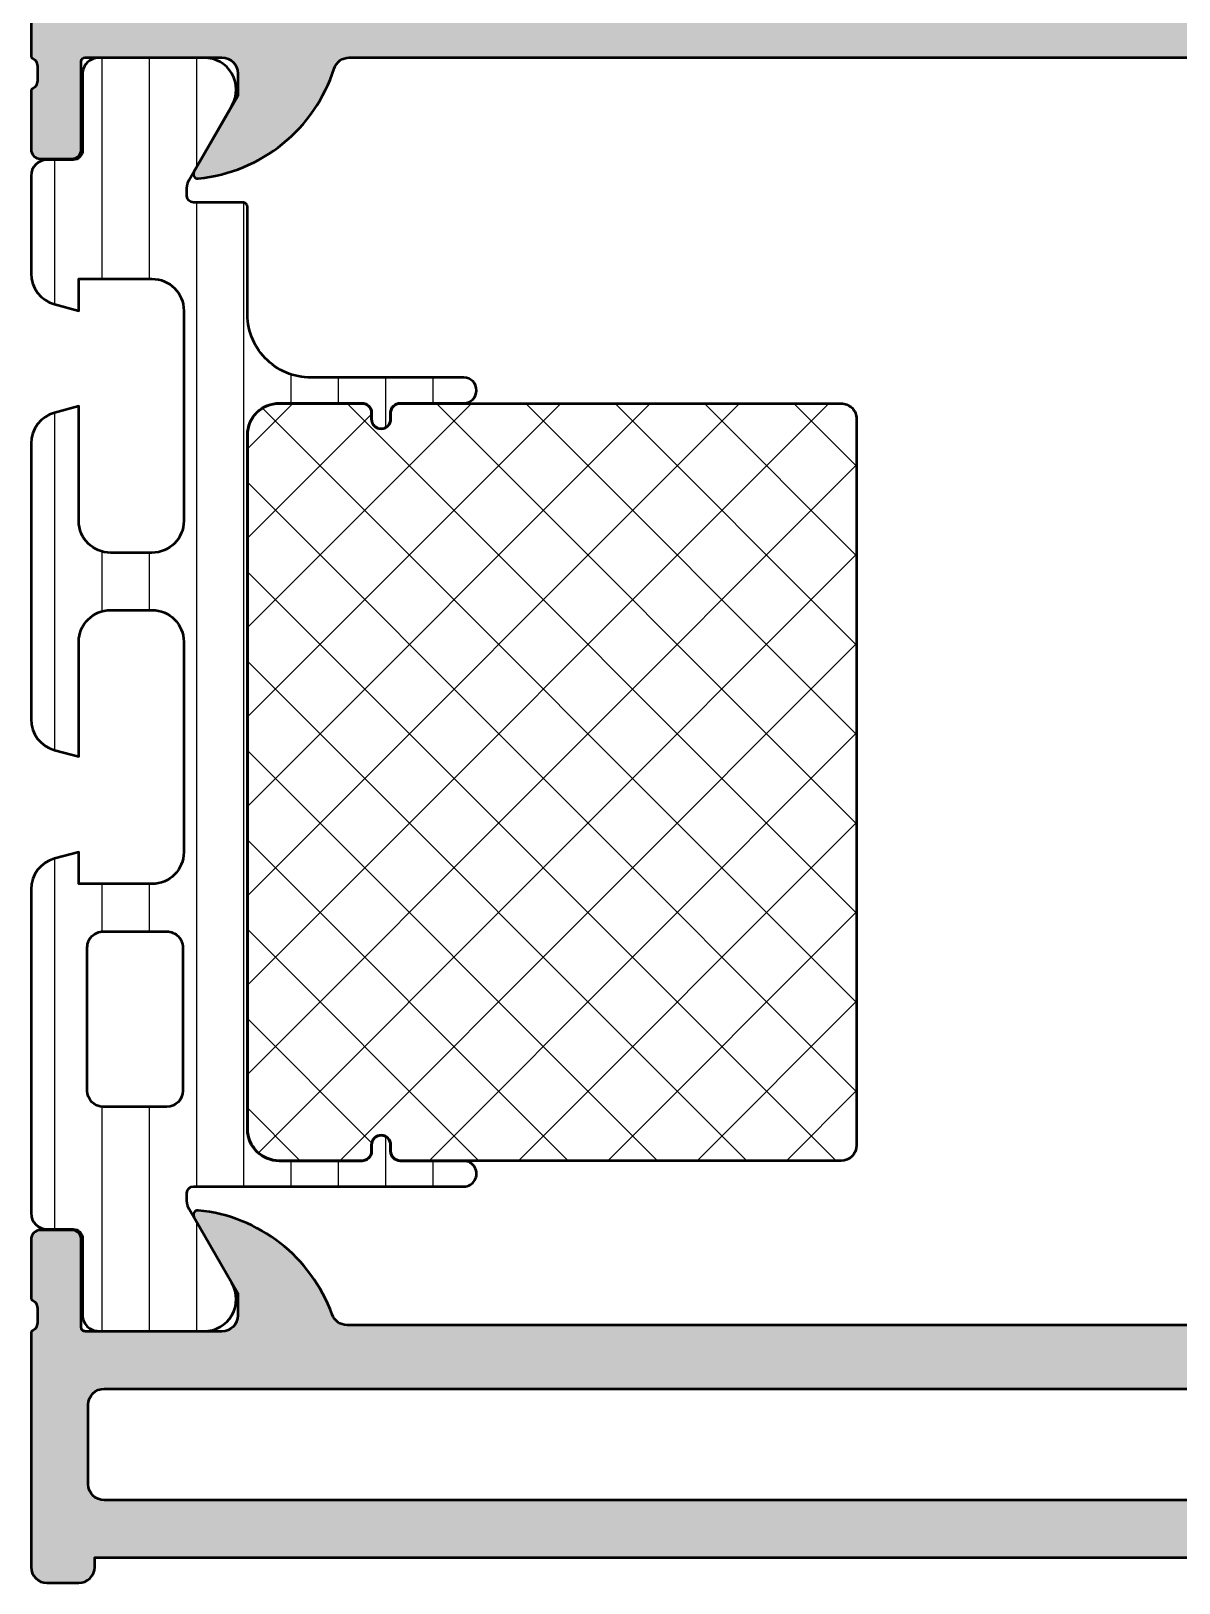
# Model space of a CAD drawing. Extents: x 26 to 99.8, y 2.8 to 86.8.
# Drawn here: x 26 to 62.07, y 2.8 to 51.53 of the extents above; entities that cross this region are included whole.
import ezdxf

# ---------------------------------------------------------------- set-up
doc = ezdxf.new("R2010")
doc.units = 0
for name, color, linetype, lineweight in [('0S-Alu contour', 7, 'Continuous', 50), ('0S-Alu hatch', 252, 'Continuous', 25), ('0S-Plastic contour', 254, 'Continuous', 50), ('0S-Plastic hatch', 253, 'Continuous', 25), ('0S-PT contour', 91, 'Continuous', 50), ('0S-PT hatch', 103, 'Continuous', 25)]:
    doc.layers.add(name, color=color, linetype=linetype, lineweight=lineweight)

# ---------------------------------------------------------------- blocks, each defined once
blk = doc.blocks.new('438270__5A1BFEA4_6F1A_4540_91F0_28CFBEC2072F_')
at = {"layer": '0S-Alu hatch'}
h = blk.add_hatch(color=256, dxfattribs=at)
edge = h.paths.add_edge_path()
edge.add_line((26.00000000000001, 10.70000000000005), (26, 3.300000000000006))
edge.add_arc((26.49999999999999, 3.300000000000004), 0.4999999999999858, 180, 269.9999999999984)
edge.add_line((26.49999999999997, 2.800000000000018), (27.5, 2.800000000000015))
edge.add_arc((27.5, 3.300000000000015), 0.5, 270, 360)
edge.add_line((28, 3.300000000000015), (28.00000000000002, 3.600000000000006))
edge.add_line((28.00000000000002, 3.600000000000006), (92.79999999999998, 3.600000000000006))
edge.add_line((92.79999999999998, 3.600000000000006), (92.79999999999998, 3.299999999999994))
edge.add_arc((93.3, 3.299999999999997), 0.5, 180, 270)
edge.add_line((93.3, 2.799999999999997), (97.3, 2.799999999999998))
edge.add_arc((97.3, 3.299999999999998), 0.5, 270, 360)
edge.add_line((97.80000000000001, 3.299999999999998), (97.80000000000001, 8.300000000000011))
edge.add_ellipse((98.3, 8.300000000000011), major_axis=(-0.5, 0), ratio=1, start_angle=270, end_angle=360, ccw=False)
edge.add_line((98.3, 8.800000000000011), (99.29999999999998, 8.800000000000011))
edge.add_arc((99.29999999999998, 9.300000000000004), 0.4999999999999938, 270, 360)
edge.add_line((99.8, 9.300000000000004), (99.8, 10.69999999999998))
edge.add_ellipse((99.87883644654303, 10.96752059199309), major_axis=(-0.2788950563274307, 0), ratio=1, start_angle=-1.1645893740997053, end_angle=73.58012358050922, ccw=False)
edge.add_line((99.599999, 10.97318899999148), (99.599999, 11.42678299999148))
edge.add_ellipse((99.87886709564316, 11.43244365946853), major_axis=(-0.2789255417371575, 0), ratio=1, start_angle=-73.57540544464399, end_angle=1.1628700728853119, ccw=False)
edge.add_line((99.79999999999998, 11.69998699999148), (99.79999999999998, 13.57999799999998))
edge.add_arc((99.49999999999999, 13.57999799999998), 0.2999999999999971, 0, 90)
edge.add_line((99.49999999999999, 13.87999799999998), (98.5200256809572, 13.87999799999999))
edge.add_arc((98.5200256809572, 13.57999799999999), 0.3000000000000007, 90, 180)
edge.add_line((98.2200256809572, 13.57999799999999), (98.22002568095719, 10.81999999999999))
edge.add_ellipse((98.1000256809572, 10.81999999999999), major_axis=(-0.1199999999999903, 0), ratio=1, start_angle=90, end_angle=180, ccw=False)
edge.add_line((98.1000256809572, 10.7), (93.8, 10.70000000000001))
edge.add_ellipse((93.8, 11.20000000000001), major_axis=(-0.5000000000000018, 0), ratio=1, start_angle=0, end_angle=90, ccw=False)
edge.add_line((93.3, 11.20000000000001), (93.29999999999998, 11.9))
edge.add_line((93.29999999999998, 11.9), (94.68149545762235, 14.29282032302757))
edge.add_arc((94.56188021535169, 14.36188021535171), 0.1381197846482903, 329.9999999999994, 455.6225775507896)
edge.add_arc((95.03822324117377, 9.52339113815224), 4.999999999999958, 95.62257755079334, 160.0499003679414)
edge.add_ellipse((89.8682774794047, 11.40000000000004), major_axis=(-0.5000000000000246, 0), ratio=1, start_angle=90, end_angle=160.0499003679405, ccw=False)
edge.add_line((89.8682774794047, 10.90000000000001), (35.93172252059524, 10.9))
edge.add_ellipse((35.93172252059524, 11.40000000000029), major_axis=(-0.500000000000286, 0), ratio=1, start_angle=19.95009963205831, end_angle=90, ccw=False)
edge.add_arc((30.76177675882619, 9.523391138152526), 4.999999999999651, 19.95009963205846, 84.37742244920597)
edge.add_arc((31.23811978464829, 14.3618802153517), 0.1381197846482778, 84.37742244920386, 210.0000000000022)
edge.add_line((31.11850454237765, 14.29282032302756), (32.50000000000006, 11.89999999999995))
edge.add_line((32.50000000000006, 11.89999999999995), (32.5, 11.19999999999997))
edge.add_ellipse((32, 11.20000000000001), major_axis=(-0.5, 0), ratio=1, start_angle=90, end_angle=180, ccw=False)
edge.add_line((32, 10.70000000000001), (27.69997431904279, 10.69999999999998))
edge.add_ellipse((27.69997431904278, 10.82000000000001), major_axis=(-0.120000000000033, 0), ratio=1, start_angle=0, end_angle=90.00000000000682, ccw=False)
edge.add_line((27.57997431904275, 10.82000000000001), (27.57997431904276, 13.57999799999997))
edge.add_arc((27.27997431904278, 13.579998), 0.2999999999999829, 0, 90)
edge.add_line((27.27997431904278, 13.87999799999998), (26.3, 13.879998))
edge.add_arc((26.3, 13.57999799999996), 0.3000000000000398, 90, 180)
edge.add_line((25.99999999999996, 13.57999799999996), (25.99999999999999, 11.69998699999146))
edge.add_ellipse((25.92113290435682, 11.43244365946854), major_axis=(-0.2789255417371304, 0), ratio=1, start_angle=178.8371299271082, end_angle=253.5754054446454, ccw=False)
edge.add_line((26.20000099999997, 11.42678299999146), (26.20000099999997, 10.97318899999136))
edge.add_ellipse((25.92116355345701, 10.96752059199309), major_axis=(-0.2788950563273504, 0), ratio=1, start_angle=106.41987641948961, end_angle=181.1645893740763, ccw=False)
edge = h.paths.add_edge_path()
edge.add_line((95.49999999999999, 5.400000000000007), (28.30000000000003, 5.399999999999994))
edge.add_ellipse((28.30000000000003, 5.900000000000022), major_axis=(-0.5000000000000285, 0), ratio=1, start_angle=0, end_angle=90, ccw=False)
edge.add_line((27.8, 5.900000000000022), (27.79999999999999, 8.399999999999999))
edge.add_ellipse((28.3, 8.399999999999999), major_axis=(-0.5000000000000098, 0), ratio=1, start_angle=270, end_angle=360, ccw=False)
edge.add_line((28.3, 8.90000000000001), (95.5, 8.90000000000001))
edge.add_ellipse((95.5, 8.40000000000001), major_axis=(-0.5, 0), ratio=1, start_angle=180, end_angle=270, ccw=False)
edge.add_line((96, 8.400000000000006), (95.99999999999999, 5.900000000000006))
edge.add_ellipse((95.49999999999999, 5.900000000000006), major_axis=(-0.5, 0), ratio=1, start_angle=90, end_angle=180, ccw=False)
at = {"layer": '0S-Alu contour', "color": 7}
for points in [[(31.11850454237765, 14.29282032302756), (32.50000000000006, 11.89999999999995), (32.5, 11.19999999999997)], [(93.3, 11.20000000000001), (93.29999999999998, 11.9), (94.68149545762235, 14.29282032302757)], [(27.27997431904278, 13.87999799999998), (26.3, 13.879998)], [(99.49999999999999, 13.87999799999998), (98.5200256809572, 13.87999799999999)], [(25.99999999999996, 13.57999799999996), (25.99999999999999, 11.69998699999146)], [(27.57997431904275, 10.82000000000001), (27.57997431904276, 13.57999799999997)], [(98.2200256809572, 13.57999799999999), (98.22002568095719, 10.81999999999999)], [(99.79999999999998, 11.69998699999148), (99.79999999999998, 13.57999799999998)], [(26.20000099999997, 11.42678299999146), (26.20000099999997, 10.97318899999136)], [(99.599999, 10.97318899999148), (99.599999, 11.42678299999148)], [(89.8682774794047, 10.90000000000001), (35.93172252059524, 10.9)], [(26.00000000000001, 10.70000000000005), (26, 3.300000000000006)], [(32, 10.70000000000001), (27.69997431904279, 10.69999999999998)], [(98.1000256809572, 10.7), (93.8, 10.70000000000001)], [(99.8, 9.300000000000004), (99.8, 10.69999999999998)], [(28.3, 8.90000000000001), (95.5, 8.90000000000001)], [(98.3, 8.800000000000011), (99.29999999999998, 8.800000000000011)], [(27.8, 5.900000000000022), (27.79999999999999, 8.399999999999999)], [(96, 8.400000000000006), (95.99999999999999, 5.900000000000006)], [(97.80000000000001, 3.299999999999998), (97.80000000000001, 8.300000000000011)], [(95.49999999999999, 5.400000000000007), (28.30000000000003, 5.399999999999994)], [(28, 3.300000000000015), (28.00000000000002, 3.600000000000006), (92.79999999999998, 3.600000000000006), (92.79999999999998, 3.299999999999994)], [(26.49999999999997, 2.800000000000018), (27.5, 2.800000000000015)], [(93.3, 2.799999999999997), (97.3, 2.799999999999998)]]:
    blk.add_lwpolyline(points, dxfattribs=at)
for centre, radius, start, end in [((31.23811978464829, 14.3618802153517), 0.1381197846482778, 84.37742244920386, 210.0000000000022), ((30.76177675882619, 9.523391138152526), 4.999999999999651, 19.95009963205846, 84.37742244920597), ((95.03822324117377, 9.52339113815224), 4.999999999999958, 95.62257755079334, 160.0499003679414), ((94.56188021535169, 14.36188021535171), 0.1381197846482903, 329.9999999999994, 95.62257755078969), ((26.3, 13.57999799999996), 0.3000000000000398, 90, 180), ((27.27997431904278, 13.579998), 0.2999999999999829, 0, 90), ((98.5200256809572, 13.57999799999999), 0.3000000000000007, 90, 180), ((99.49999999999999, 13.57999799999998), 0.2999999999999971, 0, 90), ((99.29999999999998, 9.300000000000004), 0.4999999999999938, 270, 0), ((26.49999999999999, 3.300000000000004), 0.4999999999999858, 180, 269.9999999999984), ((27.5, 3.300000000000015), 0.5, 270, 0), ((93.3, 3.299999999999997), 0.5, 180, 270), ((97.3, 3.299999999999998), 0.5, 270, 0)]:
    blk.add_arc(centre, radius, start, end, dxfattribs=at)
at = {"layer": '0S-Alu contour', "color": 7, "extrusion": (0, 0, -1)}
for centre, radius, start, end in [((-25.92113290435682, 11.43244365946854), 0.2789255417371304, 106.4245945553546, 181.1628700728919), ((-99.87886709564316, 11.43244365946853), 0.2789255417371575, 358.8371299271147, 73.57540544464406), ((-35.93172252059524, 11.40000000000029), 0.500000000000286, 270, 340.0499003679417), ((-89.8682774794047, 11.40000000000004), 0.5000000000000246, 199.9500996320595, 270), ((-25.92116355345701, 10.96752059199309), 0.2788950563273504, 178.8354106259237, 253.5801235805104), ((-27.69997431904278, 10.82000000000001), 0.120000000000033, 269.9999999999932, 0), ((-32, 11.20000000000001), 0.5, 180, 270), ((-93.8, 11.20000000000001), 0.5000000000000018, 270, 0), ((-98.1000256809572, 10.81999999999999), 0.1199999999999903, 180, 270), ((-99.87883644654303, 10.96752059199309), 0.2788950563274307, 286.4198764194908, 1.164589374099741), ((-28.3, 8.399999999999999), 0.5000000000000098, 0, 90), ((-95.5, 8.40000000000001), 0.5, 90, 180), ((-98.3, 8.300000000000011), 0.5, 0, 90), ((-28.30000000000003, 5.900000000000022), 0.5000000000000285, 270, 0), ((-95.49999999999999, 5.900000000000006), 0.5, 180, 270)]:
    blk.add_arc(centre, radius, start, end, dxfattribs=at)
blk = doc.blocks.new('439260__19284CF0_31EA_47C1_A500_DD27B6150C3B_')
at = {"layer": '0S-PT hatch'}
h = blk.add_hatch(dxfattribs=at)
h.set_pattern_fill('ANSI37', color=256, scale=0.625, angle=90, style=0)
h.set_pattern_definition([(135, (0, 0), (-1.403165018917055, -1.403165018917055), []), (225, (0, 0), (1.403165018917055, -1.403165018917055), [])])
edge = h.paths.add_edge_path()
edge.add_line((51.94054803974792, 39.35000068620894), (51.94052896739071, 16.55001070101938))
edge.add_ellipse((51.45050564888963, 16.55001111092659), major_axis=(-0.490023318501252, 0), ratio=1, start_angle=90.0000000000008, end_angle=179.9999520744677, ccw=False)
edge.add_line((51.45050564888964, 16.05998779242534), (37.59995462820763, 16.05998779296903))
edge.add_ellipse((37.59995462820743, 16.3499877929693), major_axis=(-0.290000000000262, 0), ratio=1, start_angle=0, end_angle=90.00000000003928, ccw=False)
edge.add_line((37.30995462820717, 16.3499877929693), (37.30995462820717, 16.54998779296904))
edge.add_arc((36.99995920584389, 16.54998779296904), 0.3099954223632793, 0, 180)
edge.add_line((36.68996378348062, 16.54998779296904), (36.68996378348062, 16.34998779296906))
edge.add_ellipse((36.3999637834806, 16.34998779296905), major_axis=(-0.2900000000000133, 0), ratio=1, start_angle=90.00000000001131, end_angle=180, ccw=False)
edge.add_line((36.39996378348066, 16.05998779296904), (33.79996185528695, 16.05998779296904))
edge.add_ellipse((33.79996185528695, 17.04998779296904), major_axis=(-0.9899999999999984, 0), ratio=1, start_angle=-5.012603890008904e-05, end_angle=90, ccw=False)
edge.add_line((32.80996185528734, 17.04998865908481), (32.80998092764462, 38.85000086612936))
edge.add_ellipse((33.79998092764426, 38.84999999999985), major_axis=(-0.9900000000000185, 0), ratio=1, start_angle=270.00000006379224, end_angle=359.9999498739611, ccw=False)
edge.add_line((33.79998092654201, 39.83999999999987), (36.40002452916673, 39.8400000028947))
edge.add_ellipse((36.40002452916117, 39.55004167572127), major_axis=(-0.2899583271734229, 0), ratio=1, start_angle=180, end_angle=269.99999999890065, ccw=False)
edge.add_line((36.68998285633459, 39.55004167572127), (36.68998285583792, 39.35002441408721))
edge.add_arc((36.9999782782012, 39.3500244140748), 0.3099954223632793, 180, 360)
edge.add_line((37.30997370056448, 39.3500244140748), (37.30997370056448, 39.55002441406236))
edge.add_ellipse((37.5999737005645, 39.55002441406237), major_axis=(-0.2900000000000133, 0), ratio=1, start_angle=270.0000000022503, end_angle=360, ccw=False)
edge.add_line((37.59997370055311, 39.84002441406238), (51.45052472124729, 39.84002441460608))
edge.add_ellipse((51.45052472124708, 39.35000109610508), major_axis=(-0.4900233185010023, 0), ratio=1, start_angle=179.9999520744677, end_angle=269.9999999999759, ccw=False)
at = {"layer": '0S-PT contour', "color": 7}
for points in [[(33.79998092654201, 39.83999999999987), (36.40002452916673, 39.8400000028947)], [(36.68998285633459, 39.55004167572127), (36.68998285583792, 39.35002441408721)], [(37.30997370056448, 39.3500244140748), (37.30997370056448, 39.55002441406236)], [(37.59997370055311, 39.84002441406238), (51.45052472124729, 39.84002441460608)], [(51.94054803974792, 39.35000068620894), (51.94052896739071, 16.55001070101938)], [(32.80996185528734, 17.04998865908481), (32.80998092764462, 38.85000086612936)], [(36.68996378348062, 16.54998779296904), (36.68996378348062, 16.34998779296906)], [(37.30995462820717, 16.3499877929693), (37.30995462820717, 16.54998779296904)], [(36.39996378348066, 16.05998779296904), (33.79996185528695, 16.05998779296904)], [(51.45050564888964, 16.05998779242534), (37.59995462820763, 16.05998779296903)]]:
    blk.add_lwpolyline(points, dxfattribs=at)
at = {"layer": '0S-PT contour', "color": 7, "extrusion": (0, 0, -1)}
for centre, radius, start, end in [((-33.79998092764426, 38.84999999999985), 0.9900000000000185, 5.01260389054e-05, 89.99999993620777), ((-36.40002452916117, 39.55004167572127), 0.2899583271734229, 90.00000000109937, 180), ((-37.5999737005645, 39.55002441406237), 0.2900000000000133, 0, 89.99999999774967), ((-51.45052472124708, 39.35000109610508), 0.4900233185010024, 90.0000000000241, 180.0000479255325), ((-33.79996185528695, 17.04998779296904), 0.9899999999999984, 270, 5.01260389054e-05), ((-36.3999637834806, 16.34998779296905), 0.2900000000000133, 180, 269.9999999999887), ((-37.59995462820743, 16.3499877929693), 0.290000000000262, 269.9999999999607, 0), ((-51.45050564888963, 16.55001111092659), 0.490023318501252, 180.0000479255325, 269.9999999999992)]:
    blk.add_arc(centre, radius, start, end, dxfattribs=at)
at = {"layer": '0S-PT contour', "color": 7}
for centre, start, end in [((36.9999782782012, 39.3500244140748), 180, 0), ((36.99995920584389, 16.54998779296904), 0, 180)]:
    blk.add_arc(centre, 0.3099954223632793, start, end, dxfattribs=at)
blk = doc.blocks.new('284257__826C27E1_8D78_4FEB_8FDC_B769BFB3D8D3___4BA1CC09_A47D_423E_8624_4C55BEC298D3_')
at = {"layer": '0S-Plastic hatch'}
h = blk.add_hatch(dxfattribs=at)
h.set_pattern_fill('ANSI31', color=256, scale=0.4680000000000001, angle=45, style=0)
h.set_pattern_definition([(90, (0, 0), (-1.4859, 0), [])])
edge = h.paths.add_edge_path()
edge.add_arc((27.00107350509694, 43.91995107328203), 1.00111185410448, 180.0403264314624, 254.9402975234631)
edge.add_line((26.7409592134094, 42.95322179386178), (27.4999618989569, 42.75027989933046))
edge.add_line((27.4999618989569, 42.75027989933046), (27.49993901077365, 43.75027989933034))
edge.add_line((27.49993901077365, 43.75027989933034), (29.79984730016723, 43.75027990538194))
edge.add_ellipse((29.79984730016723, 42.75016224791458), major_axis=(-1.000117657467363, 0), ratio=1, start_angle=180.006740135994, end_angle=270, ccw=False)
edge.add_line((30.79996495071448, 42.75027989932037), (30.7999649507146, 36.150271500607))
edge.add_ellipse((29.7998556998959, 36.15038915102485), major_axis=(-1.00010925773875, 0), ratio=1, start_angle=89.9999999999992, end_angle=179.9932598640061, ccw=False)
edge.add_line((29.79985569989589, 35.1502798932861), (28.49995807777775, 35.15027989933765))
edge.add_ellipse((28.50007618974188, 36.15041708073969), major_axis=(-1.0001371883763, 0), ratio=1, start_angle=0.00785883648637764, end_angle=89.99323361119968, ccw=False)
edge.add_line((27.49993901077365, 36.15027989935094), (27.49993901077336, 39.75027989933034))
edge.add_line((27.49993901077336, 39.75027989933034), (26.74095921340546, 39.54727696964189))
edge.add_arc((27.00114681860393, 38.58048353022951), 1.001192860736502, 105.0627999276566, 179.9547890320522)
edge.add_line((25.99995426956259, 38.58127355165907), (25.99995426956254, 29.91928624698576))
edge.add_arc((27.00110710594781, 29.91999088750826), 1.001153084358502, 180.0403264315528, 254.9402975235445)
edge.add_line((26.74098210159424, 28.95322179386149), (27.4999390107733, 28.75029213900064))
edge.add_line((27.4999390107733, 28.75029213900064), (27.49993901077365, 32.35028600609668))
edge.add_ellipse((28.50007618974205, 32.35014882472088), major_axis=(-1.000137188376475, 0), ratio=1, start_angle=270.00676638950534, end_angle=359.99214116425566, ccw=False)
edge.add_line((28.49995807776561, 33.3502860061231), (29.79985569989592, 33.35028601217467))
edge.add_ellipse((29.79985569989589, 32.35017675443582), major_axis=(-1.000109257738852, 0), ratio=1, start_angle=180.0067401299377, end_angle=269.9999999999984, ccw=False)
edge.add_line((30.79996495071469, 32.35029440474777), (30.79996189895395, 25.74999263344507))
edge.add_ellipse((29.79984730050302, 25.75011028447324), major_axis=(-1.000114605371024, 0), ratio=1, start_angle=90.00000000000239, end_angle=179.9932598650876, ccw=False)
edge.add_line((29.79984730050306, 24.74999567910221), (27.49993901077348, 24.7499956851537))
edge.add_line((27.49993901077348, 24.7499956851537), (27.49996189895673, 25.7499956851537))
edge.add_line((27.49996189895673, 25.7499956851537), (26.74098210159599, 25.54699275546727))
edge.add_arc((27.00116168274066, 24.5802291314458), 1.001161984483898, 105.0627999272331, 179.9547890313105)
edge.add_line((26.00000000994233, 24.58101912852449), (26.00000005859701, 14.40999690624125))
edge.add_arc((26.50000005859709, 14.40999701287174), 0.5000000000000967, 180.0000121943268, 269.9999991009865)
edge.add_line((26.50000005075173, 13.90999701287165), (27.3203326779648, 13.90999700000004))
edge.add_ellipse((27.32033267325757, 13.60999699999998), major_axis=(-0.3000000000000683, 0), ratio=1, start_angle=179.9920112010244, end_angle=269.99999910098495, ccw=False)
edge.add_line((27.62033267034149, 13.60995517074649), (27.61999804880458, 11.21006569136295))
edge.add_arc((28.11999402139017, 11.20999597743874), 0.4999959774456649, 179.9920113084647, 269.9999999999984)
edge.add_line((28.11999402139015, 10.70999999999307), (31.43515934783194, 10.71000000000005))
edge.add_arc((31.44703679091137, 11.70992946068497), 0.9999999999998703, 269.3194566383791, 389.9999965993421)
edge.add_line((32.31306222437203, 12.20992940928398), (30.96698728326968, 14.54139991764118))
edge.add_ellipse((31.40000000000002, 14.7913998919407), major_axis=(-0.4999999999999573, 0), ratio=1, start_angle=0, end_angle=29.999996599343206, ccw=False)
edge.add_line((30.90000000000006, 14.7913998919407), (30.90000000000002, 15.05000001286892))
edge.add_ellipse((31.10000000000002, 15.05000001286895), major_axis=(-0.2000000000000028, 0), ratio=1, start_angle=270.0000000000041, end_angle=360, ccw=False)
edge.add_line((31.10000000000001, 15.25000001286896), (39.5999577236334, 15.25000001286907))
edge.add_arc((39.59995772363342, 15.64999390935344), 0.399993896484375, 269.9999999999969, 449.9999999999969)
edge.add_line((39.59995772363344, 16.04998780583782), (37.59995467187589, 16.04998780583782))
edge.add_ellipse((37.59995467187589, 16.34998780583794), major_axis=(-0.300000000000125, 0), ratio=1, start_angle=0, end_angle=90, ccw=False)
edge.add_line((37.29995467187577, 16.34998780583794), (37.29995467187577, 16.54998780584036))
edge.add_arc((36.99995924951243, 16.54998780584033), 0.2999954223633381, 0, 180)
edge.add_line((36.69996382714909, 16.54998780584029), (36.6999638271492, 16.34998780583811))
edge.add_ellipse((36.39996382714902, 16.34998780583794), major_axis=(-0.3000000000001819, 0), ratio=1, start_angle=89.99999999999869, end_angle=180, ccw=False)
edge.add_line((36.39996382714902, 16.04998780583776), (33.80000004366848, 16.04998780583782))
edge.add_ellipse((33.80000004366851, 17.04998780583793), major_axis=(-1.000000000000113, 0), ratio=1, start_angle=0, end_angle=89.9999999999988, ccw=False)
edge.add_line((32.80000004366839, 17.04998780583793), (32.80000004366999, 38.85000001286902))
edge.add_ellipse((33.80000004367012, 38.85000001286895), major_axis=(-1.000000000000135, 0), ratio=1, start_angle=269.99999999997965, end_angle=360, ccw=False)
edge.add_line((33.80000004367047, 39.85000001286908), (36.39996382714913, 39.85000001286818))
edge.add_ellipse((36.39996382714903, 39.55000001286811), major_axis=(-0.3000000000000682, 0), ratio=1, start_angle=180, end_angle=269.999999999981, ccw=False)
edge.add_line((36.6999638271491, 39.55000001286811), (36.6999638271492, 39.35000001286535))
edge.add_arc((36.99995924951249, 39.35000001286538), 0.2999954223632812, 180, 360)
edge.add_line((37.29995467187577, 39.35000001286541), (37.29995467187589, 39.5500000128684))
edge.add_ellipse((37.59995467187585, 39.55000001286823), major_axis=(-0.2999999999999545, 0), ratio=1, start_angle=270.000000000019, end_angle=360, ccw=False)
edge.add_line((37.59995467187574, 39.85000001286818), (39.59995772363356, 39.8500000128688))
edge.add_arc((39.59995772363351, 40.24999390935318), 0.3999938964843821, 270.0000000000071, 450.0000000000071)
edge.add_line((39.59995772363346, 40.64998780583755), (34.79836185536644, 40.64998780583803))
edge.add_ellipse((34.79836185536662, 42.64998780583804), major_axis=(-2, 0), ratio=1, start_angle=-2.292015221031477, end_angle=89.99999999999471, ccw=False)
edge.add_line((32.79996189895548, 42.72997289329786), (32.79996189895572, 45.99999996007906))
edge.add_arc((32.64996189895573, 45.99999996007908), 0.1499999999999915, 0, 90.00000000000543)
edge.add_line((32.64996189895571, 46.14999996007907), (31.10000349767219, 46.14999996007891))
edge.add_ellipse((31.10000349767218, 46.34999996007873), major_axis=(-0.1999999999998181, 0), ratio=1, start_angle=0.0007749589150876091, end_angle=90.00000000000409, ccw=False)
edge.add_line((30.90000349769065, 46.3499972549618), (30.90000000004579, 46.60859334535574))
edge.add_ellipse((31.40000000000004, 46.60860010805931), major_axis=(-0.4999999999999753, 0), ratio=1, start_angle=-29.99999659934349, end_angle=0.0007749485685053514, ccw=False)
edge.add_line((30.96698728326968, 46.85860008235884), (32.31306222437213, 49.19007059071604))
edge.add_arc((31.44703679091147, 49.69007053931509), 0.9999999999998934, 330.0000034006556, 450.6805433616372)
edge.add_line((31.43515934783176, 50.69000000000003), (28.11999402139004, 50.69000000000702))
edge.add_arc((28.11999402139004, 50.19000402256125), 0.4999959774457708, 90, 180.007988761155)
edge.add_line((27.61999804880443, 50.18993430802968), (27.62033267034146, 47.79004482869105))
edge.add_ellipse((27.32033267325751, 47.79000299999999), major_axis=(-0.3000000000000096, 0), ratio=1, start_angle=90, end_angle=180.0079886915353, ccw=False)
edge.add_line((27.32033267325751, 47.49000299999998), (26.49999999999999, 47.49000299999998))
edge.add_arc((26.49999999999999, 46.98996489895548), 0.5000381010445097, 90, 180)
edge.add_line((25.99996189895548, 46.98996489895548), (25.99996189895548, 43.91924646178044))
edge = h.paths.add_edge_path()
edge.add_line((27.76817852597655, 18.25472359370934), (27.76817476833747, 22.75472359370925))
edge.add_ellipse((28.26817476833732, 22.7547240112247), major_axis=(-0.500000000000018, 0), ratio=1, start_angle=-90, end_angle=4.784180629258117e-05, ccw=False)
edge.add_line((28.26817476833732, 23.25472401122472), (30.26817536364912, 23.25472401122471))
edge.add_ellipse((30.26817536364918, 22.75472401122477), major_axis=(-0.4999999999999432, 0), ratio=1, start_angle=180, end_angle=270.0000000000065, ccw=False)
edge.add_line((30.76817536364912, 22.75472401122476), (30.76817536364912, 18.25472401122483))
edge.add_ellipse((30.26817536364912, 18.25472401122483), major_axis=(-0.5, 0), ratio=1, start_angle=90, end_angle=180, ccw=False)
edge.add_line((30.26817536364912, 17.75472401122482), (28.26817852597635, 17.75472401122482))
edge.add_ellipse((28.26817852597635, 18.2547240112248), major_axis=(-0.4999999999999752, 0), ratio=1, start_angle=4.784180629258117e-05, end_angle=90, ccw=False)
at = {"layer": '0S-Alu contour', "color": 7}
for points in [[(28.26817476833732, 23.25472401122472), (30.26817536364912, 23.25472401122471)], [(27.76817852597655, 18.25472359370934), (27.76817476833747, 22.75472359370925)], [(30.76817536364912, 22.75472401122476), (30.76817536364912, 18.25472401122483)], [(30.26817536364912, 17.75472401122482), (28.26817852597635, 17.75472401122482)]]:
    blk.add_lwpolyline(points, dxfattribs=at)
at = {"layer": '0S-Alu contour', "color": 7, "extrusion": (0, 0, -1)}
for centre, radius, start, end in [((-28.26817476833732, 22.7547240112247), 0.500000000000018, 359.9999521581937, 90), ((-30.26817536364918, 22.75472401122477), 0.4999999999999432, 89.99999999999349, 180), ((-28.26817852597635, 18.2547240112248), 0.4999999999999752, 270, 359.9999521581937), ((-30.26817536364912, 18.25472401122483), 0.5, 180, 270)]:
    blk.add_arc(centre, radius, start, end, dxfattribs=at)
at = {"layer": '0S-Plastic contour', "color": 7}
for points in [[(31.43515934783176, 50.69000000000003), (28.11999402139004, 50.69000000000702)], [(27.61999804880443, 50.18993430802968), (27.62033267034146, 47.79004482869105)], [(30.96698728326968, 46.85860008235884), (32.31306222437213, 49.19007059071604)], [(27.32033267325751, 47.49000299999998), (26.49999999999999, 47.49000299999998)], [(25.99996189895548, 46.98996489895548), (25.99996189895548, 43.91924646178044)], [(30.90000349769065, 46.3499972549618), (30.90000000004579, 46.60859334535574)], [(32.64996189895571, 46.14999996007907), (31.10000349767219, 46.14999996007891)], [(32.79996189895548, 42.72997289329786), (32.79996189895572, 45.99999996007906)], [(26.7409592134094, 42.95322179386178), (27.4999618989569, 42.75027989933046), (27.49993901077365, 43.75027989933034), (29.79984730016723, 43.75027990538194)], [(30.79996495071448, 42.75027989932037), (30.7999649507146, 36.150271500607)], [(39.59995772363346, 40.64998780583755), (34.79836185536644, 40.64998780583803)], [(27.49993901077365, 36.15027989935094), (27.49993901077336, 39.75027989933034), (26.74095921340546, 39.54727696964189)], [(33.80000004367047, 39.85000001286908), (36.39996382714913, 39.85000001286818)], [(36.6999638271491, 39.55000001286811), (36.6999638271492, 39.35000001286535)], [(37.29995467187577, 39.35000001286541), (37.29995467187589, 39.5500000128684)], [(37.59995467187574, 39.85000001286818), (39.59995772363356, 39.8500000128688)], [(25.99995426956259, 38.58127355165907), (25.99995426956254, 29.91928624698576)], [(32.80000004366839, 17.04998780583793), (32.80000004366999, 38.85000001286902)], [(29.79985569989589, 35.1502798932861), (28.49995807777775, 35.15027989933765)], [(28.49995807776561, 33.3502860061231), (29.79985569989592, 33.35028601217467)], [(26.74098210159424, 28.95322179386149), (27.4999390107733, 28.75029213900064), (27.49993901077365, 32.35028600609668)], [(30.79996495071469, 32.35029440474777), (30.79996189895395, 25.74999263344507)], [(29.79984730050306, 24.74999567910221), (27.49993901077348, 24.7499956851537), (27.49996189895673, 25.7499956851537), (26.74098210159599, 25.54699275546727)], [(26.00000000994233, 24.58101912852449), (26.00000005859701, 14.40999690624125)], [(36.69996382714909, 16.54998780584029), (36.6999638271492, 16.34998780583811)], [(37.29995467187577, 16.34998780583794), (37.29995467187577, 16.54998780584036)], [(36.39996382714902, 16.04998780583776), (33.80000004366848, 16.04998780583782)], [(39.59995772363344, 16.04998780583782), (37.59995467187589, 16.04998780583782)], [(31.10000000000001, 15.25000001286896), (39.5999577236334, 15.25000001286907)], [(30.90000000000006, 14.7913998919407), (30.90000000000002, 15.05000001286892)], [(32.31306222437203, 12.20992940928398), (30.96698728326968, 14.54139991764118)], [(26.50000005075173, 13.90999701287165), (27.3203326779648, 13.90999700000004)], [(27.62033267034149, 13.60995517074649), (27.61999804880458, 11.21006569136295)], [(28.11999402139015, 10.70999999999307), (31.43515934783194, 10.71000000000005)]]:
    blk.add_lwpolyline(points, dxfattribs=at)
for centre, radius, start, end in [((28.11999402139004, 50.19000402256125), 0.4999959774457708, 90, 180.007988761155), ((31.44703679091147, 49.69007053931509), 0.9999999999998934, 330.0000034006556, 90.68054336163716), ((26.49999999999999, 46.98996489895548), 0.5000381010445097, 90, 180), ((32.64996189895573, 45.99999996007908), 0.1499999999999915, 0, 90.00000000000543), ((27.00107350509694, 43.91995107328203), 1.00111185410448, 180.0403264314624, 254.9402975234631), ((39.59995772363351, 40.24999390935318), 0.3999938964843821, 270.0000000000071, 90.00000000000713), ((27.00114681860393, 38.58048353022951), 1.001192860736502, 105.0627999276566, 179.9547890320522), ((36.99995924951249, 39.35000001286538), 0.2999954223632812, 180, 0), ((27.00110710594781, 29.91999088750826), 1.001153084358502, 180.0403264315528, 254.9402975235445), ((27.00116168274066, 24.5802291314458), 1.001161984483898, 105.0627999272331, 179.9547890313105), ((36.99995924951243, 16.54998780584033), 0.2999954223633381, 0, 180), ((39.59995772363342, 15.64999390935344), 0.399993896484375, 269.9999999999969, 89.99999999999694), ((26.50000005859709, 14.40999701287174), 0.5000000000000967, 180.0000121943268, 269.9999991009865), ((31.44703679091137, 11.70992946068497), 0.9999999999998703, 269.3194566383791, 29.99999659934209), ((28.11999402139017, 11.20999597743874), 0.4999959774456649, 179.9920113084647, 269.9999999999984)]:
    blk.add_arc(centre, radius, start, end, dxfattribs=at)
at = {"layer": '0S-Plastic contour', "color": 7, "extrusion": (0, 0, -1)}
for centre, radius, start, end in [((-27.32033267325751, 47.79000299999999), 0.3000000000000096, 179.9920113084647, 270), ((-31.40000000000004, 46.60860010805931), 0.4999999999999753, 359.9992250514315, 29.99999659934347), ((-31.10000349767218, 46.34999996007873), 0.1999999999998181, 269.9999999999959, 359.9992250410849), ((-29.79984730016723, 42.75016224791458), 1.000117657467363, 90, 179.993259864006), ((-34.79836185536662, 42.64998780583804), 2, 270.0000000000053, 2.292015221031455), ((-33.80000004367012, 38.85000001286895), 1.000000000000135, 0, 90.00000000002036), ((-36.39996382714903, 39.55000001286811), 0.3000000000000682, 90.000000000019, 180), ((-37.59995467187585, 39.55000001286823), 0.2999999999999545, 0, 89.99999999998101), ((-28.50007618974188, 36.15041708073969), 1.0001371883763, 270.0067663888003, 359.9921411635136), ((-29.7998556998959, 36.15038915102485), 1.00010925773875, 180.0067401359939, 270.0000000000008), ((-28.50007618974205, 32.35014882472088), 1.000137188376475, 0.0078588357443406, 89.99323361049464), ((-29.79985569989589, 32.35017675443582), 1.000109257738852, 90.0000000000016, 179.9932598700623), ((-29.79984730050302, 25.75011028447324), 1.000114605371024, 180.0067401349124, 269.9999999999976), ((-33.80000004366851, 17.04998780583793), 1.000000000000113, 270.0000000000012, 0), ((-36.39996382714902, 16.34998780583794), 0.3000000000001819, 180, 270.0000000000013), ((-37.59995467187589, 16.34998780583794), 0.300000000000125, 270, 0), ((-31.10000000000002, 15.05000001286895), 0.2000000000000028, 0, 89.99999999999594), ((-31.40000000000002, 14.7913998919407), 0.4999999999999573, 330.0000034006568, 0), ((-27.32033267325757, 13.60999699999998), 0.3000000000000683, 90.00000089901508, 180.0079887989757)]:
    blk.add_arc(centre, radius, start, end, dxfattribs=at)
blk = doc.blocks.new('438280__6F548E56_4F42_4DB2_AE1C_2EC74656C92B_')
at = {"layer": '0S-Alu hatch'}
h = blk.add_hatch(color=256, dxfattribs=at)
edge = h.paths.add_edge_path()
edge.add_arc((26.5, 86.29999999999897), 0.5, 90, 180)
edge.add_line((26, 86.29999999999897), (26, 80.79999999999897))
edge.add_ellipse((25.47500000000001, 80.29999999999897), major_axis=(-0.7249999999999939, 0), ratio=1, start_angle=136.397181027296, end_angle=223.6028189727041, ccw=False)
edge.add_line((26, 79.79999999999897), (26, 50.69999999999902))
edge.add_ellipse((25.92116355345697, 50.4324794080059), major_axis=(-0.2788950563274393, 0), ratio=1, start_angle=178.8354106258728, end_angle=253.5801235805097, ccw=False)
edge.add_line((26.20000100000002, 50.42681100000738), (26.200001, 49.9732170000075))
edge.add_ellipse((25.92113290435681, 49.96755634053045), major_axis=(-0.2789255417371717, 0), ratio=1, start_angle=106.42459455535499, end_angle=181.1628700728853, ccw=False)
edge.add_line((25.99999999999999, 49.70001300000748), (25.99999999999999, 47.82000199999901))
edge.add_arc((26.3, 47.82000199999901), 0.3000000000000114, 180, 270)
edge.add_line((26.3, 47.52000199999899), (27.27997431904278, 47.52000199999899))
edge.add_arc((27.27997431904278, 47.82000199999901), 0.3000000000000114, 270, 360)
edge.add_line((27.57997431904279, 47.82000199999901), (27.57997431904279, 50.579999999999))
edge.add_ellipse((27.69997431904277, 50.579999999999), major_axis=(-0.1199999999999761, 0), ratio=1, start_angle=270, end_angle=360, ccw=False)
edge.add_line((27.69997431904277, 50.69999999999898), (31.99999999999999, 50.69999999999898))
edge.add_ellipse((31.99999999999999, 50.19999999999898), major_axis=(-0.5, 0), ratio=1, start_angle=180, end_angle=270, ccw=False)
edge.add_line((32.49999999999999, 50.19999999999898), (32.5, 49.49999999999898))
edge.add_line((32.5, 49.49999999999898), (31.11850454237761, 47.10717967697141))
edge.add_arc((31.23811978464826, 47.03811978464727), 0.1381197846482877, 150.0000000000014, 275.6225775508016)
edge.add_arc((30.76177675882619, 51.876608861847), 5.000000000000204, 275.6225775507932, 342.2515836439283)
edge.add_ellipse((35.99999999999982, 50.19999999999909), major_axis=(-0.4999999999996667, 0), ratio=1, start_angle=270, end_angle=342.2515836439286, ccw=False)
edge.add_line((35.99999999999982, 50.69999999999875), (89.80000000000146, 50.69999999999898))
edge.add_ellipse((89.80000000000146, 50.20000000000004), major_axis=(-0.4999999999989413, 0), ratio=1, start_angle=197.7484163560696, end_angle=270, ccw=False)
edge.add_arc((95.03822324117381, 51.87660886184729), 4.999999999999498, 197.7484163560691, 264.3774224492055)
edge.add_arc((94.56188021535166, 47.0381197846483), 0.1381197846483166, 264.3774224492054, 390.0000000000004)
edge.add_line((94.68149545762235, 47.10717967697246), (93.29999999999998, 49.50000000000001))
edge.add_line((93.29999999999998, 49.50000000000001), (93.29999999999998, 50.19999999999999))
edge.add_ellipse((93.8, 50.2), major_axis=(-0.5000000000000142, 0), ratio=1, start_angle=269.99999999998863, end_angle=360, ccw=False)
edge.add_line((93.8000000000001, 50.70000000000002), (98.10002568095868, 50.69999999999899))
edge.add_ellipse((98.10002568095864, 50.57999999999899), major_axis=(-0.1200000000000045, 0), ratio=1, start_angle=180, end_angle=269.9999999999864, ccw=False)
edge.add_line((98.22002568095864, 50.57999999999899), (98.22002568095864, 47.820001999999))
edge.add_arc((98.52002568095864, 47.82000199999901), 0.2999999999999971, 180, 270)
edge.add_line((98.52002568095864, 47.520001999999), (99.50000000000144, 47.52000199999899))
edge.add_arc((99.50000000000144, 47.820001999999), 0.3000000000000114, 270, 360)
edge.add_line((99.80000000000145, 47.820001999999), (99.80000000000145, 49.7000130000075))
edge.add_ellipse((99.8788670956446, 49.96755634053044), major_axis=(-0.2789255417371423, 0), ratio=1, start_angle=-1.1628700728251147, end_angle=73.57540544464621, ccw=False)
edge.add_line((99.59999900000143, 49.97321700000719), (99.59999900000143, 50.42681100000752))
edge.add_ellipse((99.87883644654246, 50.43247940800585), major_axis=(-0.2788950563254052, 0), ratio=1, start_angle=-73.58012358050831, end_angle=1.164589374096579, ccw=False)
edge.add_line((99.79999999999998, 50.69999999999702), (99.8, 86.29999999999897))
edge.add_arc((99.29999999999998, 86.29999999999897), 0.5, 0, 90)
edge.add_line((99.29999999999998, 86.79999999999897), (98.3, 86.79999999999897))
edge.add_arc((98.3, 86.29999999999897), 0.5, 90, 180)
edge.add_line((97.80000000000001, 86.29999999999897), (97.80000000000001, 85.99999999999898))
edge.add_line((97.80000000000001, 85.99999999999898), (31, 85.99999999999898))
edge.add_line((31, 85.99999999999898), (31, 86.29999999999897))
edge.add_arc((30.5, 86.29999999999897), 0.5, 0, 90)
edge.add_line((30.5, 86.79999999999897), (26.5, 86.79999999999897))
edge = h.paths.add_edge_path()
edge.add_line((35.7, 83.99999999999899), (35.7, 84.199999999999))
edge.add_line((35.7, 84.199999999999), (90.29999999999998, 84.19999999999906))
edge.add_line((90.29999999999998, 84.19999999999906), (90.29999999999998, 83.99999999999899))
edge.add_line((90.29999999999998, 83.99999999999899), (97.29999999999998, 83.99999999999899))
edge.add_ellipse((97.29999999999998, 83.499999999999), major_axis=(-0.5, 0), ratio=1, start_angle=180, end_angle=270, ccw=False)
edge.add_line((97.79999999999998, 83.499999999999), (97.79999999999998, 53.19999999999894))
edge.add_ellipse((97.29999999999998, 53.19999999999894), major_axis=(-0.5, 0), ratio=1, start_angle=90, end_angle=180, ccw=False)
edge.add_line((97.29999999999998, 52.69999999999894), (28.70000000000002, 52.69999999999898))
edge.add_ellipse((28.69999999999999, 53.19999999999898), major_axis=(-0.5, 0), ratio=1, start_angle=0, end_angle=90.00000000000318, ccw=False)
edge.add_line((28.19999999999999, 53.19999999999898), (28.2, 83.499999999999))
edge.add_ellipse((28.7, 83.499999999999), major_axis=(-0.5, 0), ratio=1, start_angle=270, end_angle=360, ccw=False)
edge.add_line((28.7, 83.999999999999), (35.7, 83.99999999999899))
at = {"layer": '0S-Alu contour', "color": 7}
for points in [[(30.5, 86.79999999999897), (26.5, 86.79999999999897)], [(99.29999999999998, 86.79999999999897), (98.3, 86.79999999999897)], [(26, 86.29999999999897), (26, 80.79999999999897)], [(97.80000000000001, 86.29999999999897), (97.80000000000001, 85.99999999999898), (31, 85.99999999999898), (31, 86.29999999999897)], [(99.79999999999998, 50.69999999999702), (99.8, 86.29999999999897)], [(28.7, 83.999999999999), (35.7, 83.99999999999899)], [(35.7, 83.99999999999899), (35.7, 84.199999999999), (90.29999999999998, 84.19999999999906), (90.29999999999998, 83.99999999999899), (97.29999999999998, 83.99999999999899)], [(28.19999999999999, 53.19999999999898), (28.2, 83.499999999999)], [(97.79999999999998, 83.499999999999), (97.79999999999998, 53.19999999999894)], [(26, 79.79999999999897), (26, 50.69999999999902)], [(97.29999999999998, 52.69999999999894), (28.70000000000002, 52.69999999999898)], [(27.69997431904277, 50.69999999999898), (31.99999999999999, 50.69999999999898)], [(35.99999999999982, 50.69999999999875), (89.80000000000146, 50.69999999999898)], [(93.8000000000001, 50.70000000000002), (98.10002568095868, 50.69999999999899)], [(26.20000100000002, 50.42681100000738), (26.200001, 49.9732170000075)], [(27.57997431904279, 47.82000199999901), (27.57997431904279, 50.579999999999)], [(32.49999999999999, 50.19999999999898), (32.5, 49.49999999999898), (31.11850454237761, 47.10717967697141)], [(94.68149545762235, 47.10717967697246), (93.29999999999998, 49.50000000000001), (93.29999999999998, 50.19999999999999)], [(98.22002568095864, 50.57999999999899), (98.22002568095864, 47.820001999999)], [(99.59999900000143, 49.97321700000719), (99.59999900000143, 50.42681100000752)], [(25.99999999999999, 49.70001300000748), (25.99999999999999, 47.82000199999901)], [(99.80000000000145, 47.820001999999), (99.80000000000145, 49.7000130000075)], [(26.3, 47.52000199999899), (27.27997431904278, 47.52000199999899)], [(98.52002568095864, 47.520001999999), (99.50000000000144, 47.52000199999899)]]:
    blk.add_lwpolyline(points, dxfattribs=at)
for centre, radius, start, end in [((26.5, 86.29999999999897), 0.5, 90, 180), ((30.5, 86.29999999999897), 0.5, 0, 90), ((98.3, 86.29999999999897), 0.5, 90, 180), ((99.29999999999998, 86.29999999999897), 0.5, 0, 90), ((30.76177675882619, 51.876608861847), 5.000000000000204, 275.6225775507932, 342.2515836439283), ((95.03822324117381, 51.87660886184729), 4.999999999999498, 197.7484163560691, 264.3774224492055), ((26.3, 47.82000199999901), 0.3000000000000114, 180, 270), ((27.27997431904278, 47.82000199999901), 0.3000000000000114, 270, 0), ((98.52002568095864, 47.82000199999901), 0.2999999999999971, 180, 270), ((99.50000000000144, 47.820001999999), 0.3000000000000114, 270, 0), ((31.23811978464826, 47.03811978464727), 0.1381197846482877, 150.0000000000014, 275.6225775508016), ((94.56188021535166, 47.0381197846483), 0.1381197846483166, 264.3774224492054, 30.00000000000041)]:
    blk.add_arc(centre, radius, start, end, dxfattribs=at)
at = {"layer": '0S-Alu contour', "color": 7, "extrusion": (0, 0, -1)}
for centre, radius, start, end in [((-28.7, 83.499999999999), 0.5, 0, 90), ((-97.29999999999998, 83.499999999999), 0.5, 90, 180), ((-25.47500000000001, 80.29999999999897), 0.7249999999999939, 136.3971810272959, 223.6028189727041), ((-28.69999999999999, 53.19999999999898), 0.5, 269.9999999999968, 0), ((-97.29999999999998, 53.19999999999894), 0.5, 180, 270), ((-25.92116355345697, 50.4324794080059), 0.2788950563274393, 106.4198764194903, 181.1645893741273), ((-27.69997431904277, 50.579999999999), 0.1199999999999761, 0, 90), ((-31.99999999999999, 50.19999999999898), 0.5, 90, 180), ((-35.99999999999982, 50.19999999999909), 0.4999999999996667, 17.74841635607141, 90), ((-89.80000000000146, 50.20000000000004), 0.4999999999989413, 90, 162.2515836439304), ((-93.8, 50.2), 0.5000000000000142, 0, 90.00000000001138), ((-98.10002568095864, 50.57999999999899), 0.1200000000000045, 90.00000000001357, 180), ((-99.87883644654246, 50.43247940800585), 0.2788950563254052, 358.8354106259034, 73.58012358050821), ((-25.92113290435681, 49.96755634053045), 0.2789255417371717, 178.8371299271147, 253.575405444645), ((-99.8788670956446, 49.96755634053044), 0.2789255417371423, 286.4245945553538, 1.162870072825104)]:
    blk.add_arc(centre, radius, start, end, dxfattribs=at)
blk = doc.blocks.new('439260__8197C4D7_49FB_4CCF_9DD3_EE8742A4DC43_')
at = {"layer": '0S-Alu contour', "color": 7}
for name in ['438280__6F548E56_4F42_4DB2_AE1C_2EC74656C92B_', '438270__5A1BFEA4_6F1A_4540_91F0_28CFBEC2072F_']:
    blk.add_blockref(name, (0, 0), dxfattribs=at)
at = {"layer": '0S-Plastic contour', "color": 7}
blk.add_blockref('284257__826C27E1_8D78_4FEB_8FDC_B769BFB3D8D3___4BA1CC09_A47D_423E_8624_4C55BEC298D3_', (0, 0), dxfattribs=at)
at = {"layer": '0S-PT contour', "color": 7}
blk.add_blockref('439260__19284CF0_31EA_47C1_A500_DD27B6150C3B_', (0, 0), dxfattribs=at)

msp = doc.modelspace()

# ---------------------------------------------------------------- block references
at = {"layer": '0S-Alu contour', "color": 7}
msp.add_blockref('439260__8197C4D7_49FB_4CCF_9DD3_EE8742A4DC43_', (0, 0), dxfattribs=at)

doc.saveas('drawing.dxf')
